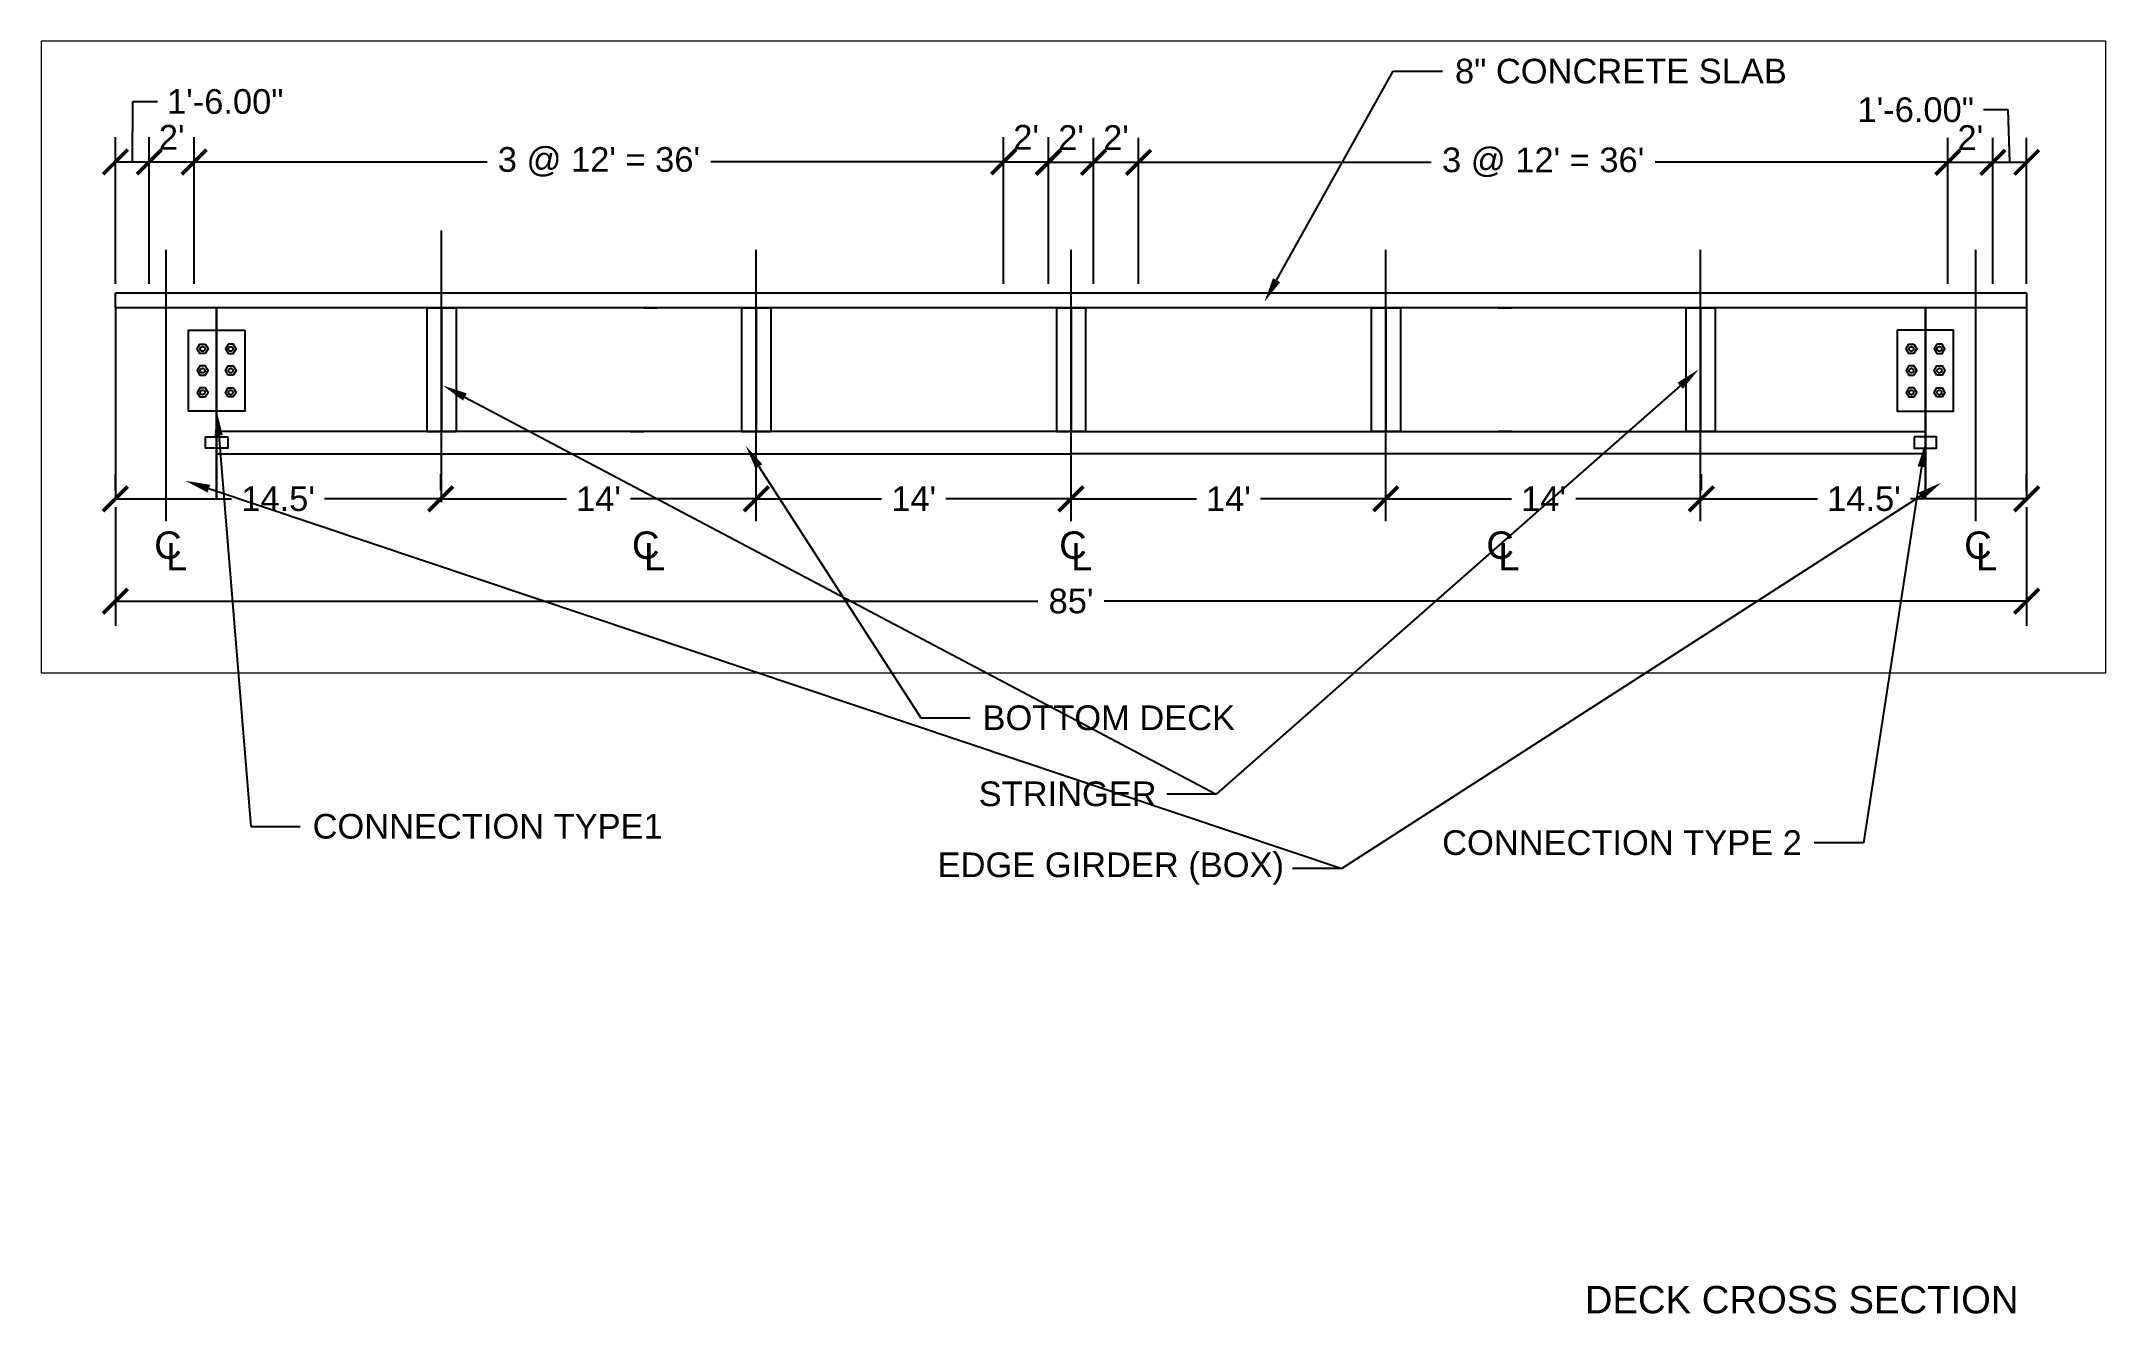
# Paper-space layout 'Layout1' of a CAD drawing. Header units: feet. Extents: x 0.3 to 15.4, y 0.7 to 10.
# The model-space entities are those that its viewports show. They can reach past a viewport. Long polylines and large blocks are cut down to what shows.
import ezdxf
from ezdxf import colors
from ezdxf.entities.mleader import LeaderData, LeaderLine
from ezdxf.math import Vec2, Vec3

# ---------------------------------------------------------------- set-up
doc = ezdxf.new("R2010")
doc.units = ezdxf.units.FT
doc.header["$MEASUREMENT"] = 0
doc.linetypes.add('ACAD_ISO03W100', pattern=[30, 12, -18])
doc.linetypes.add('CENTER2', pattern=[1.125, 0.75, -0.125, 0.125, -0.125])
doc.styles.add('Annotative', font='arial.ttf')
doc.styles.get("Standard").update_dxf_attribs({"font": 'arial.ttf'})
doc.dimstyles.new('Bridge 122L', dxfattribs={"dimtxt": 0.18, "dimasz": 0.18, "dimexe": 0.18, "dimexo": 0.0625, "dimgap": 0.09, "dimtad": 0, "dimtih": 1, "dimtoh": 1, "dimzin": 0, "dimdsep": 46, "dimlunit": 3, "dimtxsty": 'Annotative', "dimblk": 'ARCHTICK', "dimcen": 0.09, "dimadec": 1, "dimazin": 0, "dimtfac": 1, "dimtofl": 0, "dimtmove": 0, "dimatfit": 3, "dimfxl": 1, "dimtolj": 1, "dimtzin": 0, "dimarcsym": 0})

# ---------------------------------------------------------------- blocks, each defined once
blk = doc.blocks.new('_ArchTick')
at = {"color": 0, "linetype": 'ByBlock', "const_width": 0.15}
blk.add_lwpolyline([(-0.5, -0.5), (0.5, 0.5)], dxfattribs=at)
blk = doc.blocks.new('*D1')
at = {"color": 0, "linetype": 'Continuous', "lineweight": -2, "transparency": 16777216}
for p, q in [((0.954, 9.14), (0.957, 9.58)), ((0.957, 9.58), (1.137, 9.58)), ((0.83, 8.249), (0.83, 9.32)), ((1.077, 8.249), (1.077, 9.32)), ((0.83, 9.14), (1.077, 9.14))]:
    blk.add_line(p, q, dxfattribs=at)
at = {"layer": 'Defpoints', "color": 0, "linetype": 'CENTER2', "transparency": 16777216}
for p in [(1.077, 9.14), (0.83, 8.186), (1.077, 8.186)]:
    blk.add_point(p, dxfattribs=at)
at = {"color": 0, "linetype": 'CENTER2', "lineweight": -2, "transparency": 16777216, "xscale": 0.18, "yscale": 0.18, "zscale": 0.18, "rotation": 180}
blk.add_blockref('_ArchTick', (0.83, 9.14), dxfattribs=at)
at = {"color": 0, "linetype": 'CENTER2', "lineweight": -2, "transparency": 16777216, "xscale": 0.18, "yscale": 0.18, "zscale": 0.18}
blk.add_blockref('_ArchTick', (1.077, 9.14), dxfattribs=at)
at = {"color": 0, "linetype": 'CENTER2', "transparency": 16777216, "insert": (1.632, 9.58), "char_height": 0.18, "attachment_point": 5, "style": 'Annotative'}
blk.add_mtext('\\A1;1\'-6.00"', dxfattribs=at)
blk = doc.blocks.new('*D2')
at = {"color": 0, "linetype": 'Continuous', "lineweight": -2, "transparency": 16777216}
for p, q in [((1.077, 8.249), (1.077, 9.32)), ((1.405, 8.249), (1.405, 9.32)), ((1.077, 9.14), (1.405, 9.14))]:
    blk.add_line(p, q, dxfattribs=at)
at = {"layer": 'Defpoints', "color": 0, "linetype": 'CENTER2', "transparency": 16777216}
for p in [(1.405, 9.14), (1.077, 8.186), (1.405, 8.186)]:
    blk.add_point(p, dxfattribs=at)
at = {"color": 0, "linetype": 'CENTER2', "lineweight": -2, "transparency": 16777216, "xscale": 0.18, "yscale": 0.18, "zscale": 0.18, "rotation": 180}
blk.add_blockref('_ArchTick', (1.077, 9.14), dxfattribs=at)
at = {"color": 0, "linetype": 'CENTER2', "lineweight": -2, "transparency": 16777216, "xscale": 0.18, "yscale": 0.18, "zscale": 0.18}
blk.add_blockref('_ArchTick', (1.405, 9.14), dxfattribs=at)
at = {"color": 0, "linetype": 'CENTER2', "transparency": 16777216, "insert": (1.241, 9.32), "char_height": 0.18, "attachment_point": 5, "style": 'Annotative'}
blk.add_mtext("\\A1;2'", dxfattribs=at)
blk = doc.blocks.new('*D4')
at = {"color": 0, "linetype": 'Continuous', "lineweight": -2, "transparency": 16777216}
for p, q in [((1.405, 8.249), (1.405, 9.32)), ((7.315, 8.249), (7.315, 9.32)), ((1.405, 9.14), (3.543, 9.14)), ((7.315, 9.14), (5.177, 9.14))]:
    blk.add_line(p, q, dxfattribs=at)
at = {"layer": 'Defpoints', "color": 0, "linetype": 'CENTER2', "transparency": 16777216}
for p in [(7.315, 9.14), (1.405, 8.186), (7.315, 8.186)]:
    blk.add_point(p, dxfattribs=at)
at = {"color": 0, "linetype": 'CENTER2', "lineweight": -2, "transparency": 16777216, "xscale": 0.18, "yscale": 0.18, "zscale": 0.18, "rotation": 180}
blk.add_blockref('_ArchTick', (1.405, 9.14), dxfattribs=at)
at = {"color": 0, "linetype": 'CENTER2', "lineweight": -2, "transparency": 16777216, "xscale": 0.18, "yscale": 0.18, "zscale": 0.18}
blk.add_blockref('_ArchTick', (7.315, 9.14), dxfattribs=at)
at = {"color": 0, "linetype": 'CENTER2', "transparency": 16777216, "insert": (4.36, 9.14), "char_height": 0.18, "attachment_point": 5, "style": 'Annotative'}
blk.add_mtext("\\A1;3 @ 12' = 36'", dxfattribs=at)
blk = doc.blocks.new('*D5')
at = {"color": 0, "linetype": 'Continuous', "lineweight": -2, "transparency": 16777216}
for p, q in [((7.315, 8.249), (7.315, 9.32)), ((7.643, 8.249), (7.643, 9.32)), ((7.315, 9.14), (7.643, 9.14))]:
    blk.add_line(p, q, dxfattribs=at)
at = {"layer": 'Defpoints', "color": 0, "linetype": 'CENTER2', "transparency": 16777216}
for p in [(7.643, 9.14), (7.315, 8.186), (7.643, 8.186)]:
    blk.add_point(p, dxfattribs=at)
at = {"color": 0, "linetype": 'CENTER2', "lineweight": -2, "transparency": 16777216, "xscale": 0.18, "yscale": 0.18, "zscale": 0.18, "rotation": 180}
blk.add_blockref('_ArchTick', (7.315, 9.14), dxfattribs=at)
at = {"color": 0, "linetype": 'CENTER2', "lineweight": -2, "transparency": 16777216, "xscale": 0.18, "yscale": 0.18, "zscale": 0.18}
blk.add_blockref('_ArchTick', (7.643, 9.14), dxfattribs=at)
at = {"color": 0, "linetype": 'CENTER2', "transparency": 16777216, "insert": (7.479, 9.32), "char_height": 0.18, "attachment_point": 5, "style": 'Annotative'}
blk.add_mtext("\\A1;2'", dxfattribs=at)
blk = doc.blocks.new('*D6')
at = {"color": 0, "linetype": 'Continuous', "lineweight": -2, "transparency": 16777216}
for p, q in [((7.643, 8.249), (7.643, 9.317)), ((7.971, 8.249), (7.971, 9.317)), ((7.643, 9.137), (7.971, 9.137))]:
    blk.add_line(p, q, dxfattribs=at)
at = {"layer": 'Defpoints', "color": 0, "linetype": 'CENTER2', "transparency": 16777216}
for p in [(7.971, 9.137), (7.643, 8.186), (7.971, 8.186)]:
    blk.add_point(p, dxfattribs=at)
at = {"color": 0, "linetype": 'CENTER2', "lineweight": -2, "transparency": 16777216, "xscale": 0.18, "yscale": 0.18, "zscale": 0.18, "rotation": 180}
blk.add_blockref('_ArchTick', (7.643, 9.137), dxfattribs=at)
at = {"color": 0, "linetype": 'CENTER2', "lineweight": -2, "transparency": 16777216, "xscale": 0.18, "yscale": 0.18, "zscale": 0.18}
blk.add_blockref('_ArchTick', (7.971, 9.137), dxfattribs=at)
at = {"color": 0, "linetype": 'CENTER2', "transparency": 16777216, "insert": (7.807, 9.318), "char_height": 0.18, "attachment_point": 5, "style": 'Annotative'}
blk.add_mtext("\\A1;2'", dxfattribs=at)
blk = doc.blocks.new('*D7')
at = {"color": 0, "linetype": 'Continuous', "lineweight": -2, "transparency": 16777216}
for p, q in [((7.971, 8.249), (7.971, 9.317)), ((8.299, 8.249), (8.299, 9.317)), ((7.971, 9.137), (8.299, 9.137))]:
    blk.add_line(p, q, dxfattribs=at)
at = {"layer": 'Defpoints', "color": 0, "linetype": 'CENTER2', "transparency": 16777216}
for p in [(8.299, 9.137), (7.971, 8.186), (8.299, 8.186)]:
    blk.add_point(p, dxfattribs=at)
at = {"color": 0, "linetype": 'CENTER2', "lineweight": -2, "transparency": 16777216, "xscale": 0.18, "yscale": 0.18, "zscale": 0.18, "rotation": 180}
blk.add_blockref('_ArchTick', (7.971, 9.137), dxfattribs=at)
at = {"color": 0, "linetype": 'CENTER2', "lineweight": -2, "transparency": 16777216, "xscale": 0.18, "yscale": 0.18, "zscale": 0.18}
blk.add_blockref('_ArchTick', (8.299, 9.137), dxfattribs=at)
at = {"color": 0, "linetype": 'CENTER2', "transparency": 16777216, "insert": (8.135, 9.318), "char_height": 0.18, "attachment_point": 5, "style": 'Annotative'}
blk.add_mtext("\\A1;2'", dxfattribs=at)
blk = doc.blocks.new('*D8')
at = {"color": 0, "linetype": 'Continuous', "lineweight": -2, "transparency": 16777216}
for p, q in [((8.299, 8.249), (8.299, 9.317)), ((14.209, 8.249), (14.209, 9.317)), ((8.299, 9.137), (10.437, 9.137)), ((14.209, 9.137), (12.071, 9.137))]:
    blk.add_line(p, q, dxfattribs=at)
at = {"layer": 'Defpoints', "color": 0, "linetype": 'CENTER2', "transparency": 16777216}
for p in [(14.209, 9.137), (8.299, 8.186), (14.209, 8.186)]:
    blk.add_point(p, dxfattribs=at)
at = {"color": 0, "linetype": 'CENTER2', "lineweight": -2, "transparency": 16777216, "xscale": 0.18, "yscale": 0.18, "zscale": 0.18, "rotation": 180}
blk.add_blockref('_ArchTick', (8.299, 9.137), dxfattribs=at)
at = {"color": 0, "linetype": 'CENTER2', "lineweight": -2, "transparency": 16777216, "xscale": 0.18, "yscale": 0.18, "zscale": 0.18}
blk.add_blockref('_ArchTick', (14.209, 9.137), dxfattribs=at)
at = {"color": 0, "linetype": 'CENTER2', "transparency": 16777216, "insert": (11.254, 9.137), "char_height": 0.18, "attachment_point": 5, "style": 'Annotative'}
blk.add_mtext("\\A1;3 @ 12' = 36'", dxfattribs=at)
blk = doc.blocks.new('*D9')
at = {"color": 0, "linetype": 'Continuous', "lineweight": -2, "transparency": 16777216}
for p, q in [((14.209, 8.249), (14.209, 9.317)), ((14.537, 8.249), (14.537, 9.317)), ((14.209, 9.137), (14.537, 9.137))]:
    blk.add_line(p, q, dxfattribs=at)
at = {"layer": 'Defpoints', "color": 0, "linetype": 'CENTER2', "transparency": 16777216}
for p in [(14.537, 9.137), (14.209, 8.186), (14.537, 8.186)]:
    blk.add_point(p, dxfattribs=at)
at = {"color": 0, "linetype": 'CENTER2', "lineweight": -2, "transparency": 16777216, "xscale": 0.18, "yscale": 0.18, "zscale": 0.18, "rotation": 180}
blk.add_blockref('_ArchTick', (14.209, 9.137), dxfattribs=at)
at = {"color": 0, "linetype": 'CENTER2', "lineweight": -2, "transparency": 16777216, "xscale": 0.18, "yscale": 0.18, "zscale": 0.18}
blk.add_blockref('_ArchTick', (14.537, 9.137), dxfattribs=at)
at = {"color": 0, "linetype": 'CENTER2', "transparency": 16777216, "insert": (14.373, 9.318), "char_height": 0.18, "attachment_point": 5, "style": 'Annotative'}
blk.add_mtext("\\A1;2'", dxfattribs=at)
blk = doc.blocks.new('*D10')
at = {"color": 0, "linetype": 'Continuous', "lineweight": -2, "transparency": 16777216}
for p, q in [((14.65, 9.52), (14.47, 9.52)), ((14.66, 9.137), (14.65, 9.52)), ((14.537, 8.249), (14.537, 9.317)), ((14.784, 8.249), (14.784, 9.317)), ((14.537, 9.137), (14.784, 9.137))]:
    blk.add_line(p, q, dxfattribs=at)
at = {"layer": 'Defpoints', "color": 0, "linetype": 'CENTER2', "transparency": 16777216}
for p in [(14.784, 9.137), (14.537, 8.186), (14.784, 8.186)]:
    blk.add_point(p, dxfattribs=at)
at = {"color": 0, "linetype": 'CENTER2', "lineweight": -2, "transparency": 16777216, "xscale": 0.18, "yscale": 0.18, "zscale": 0.18, "rotation": 180}
blk.add_blockref('_ArchTick', (14.537, 9.137), dxfattribs=at)
at = {"color": 0, "linetype": 'CENTER2', "lineweight": -2, "transparency": 16777216, "xscale": 0.18, "yscale": 0.18, "zscale": 0.18}
blk.add_blockref('_ArchTick', (14.784, 9.137), dxfattribs=at)
at = {"color": 0, "linetype": 'CENTER2', "transparency": 16777216, "insert": (13.974, 9.52), "char_height": 0.18, "attachment_point": 5, "style": 'Annotative'}
blk.add_mtext('\\A1;1\'-6.00"', dxfattribs=at)
blk = doc.blocks.new('*D11')
at = {"color": 0, "linetype": 'Continuous', "lineweight": -2, "transparency": 16777216}
for p, q in [((0.83, 6.619), (0.83, 5.754)), ((14.784, 6.619), (14.784, 5.754)), ((0.83, 5.934), (7.564, 5.934)), ((14.784, 5.934), (8.05, 5.934))]:
    blk.add_line(p, q, dxfattribs=at)
at = {"layer": 'Defpoints', "color": 0, "linetype": 'CENTER2', "transparency": 16777216}
for p in [(0.83, 6.681), (14.784, 6.681), (14.784, 5.934)]:
    blk.add_point(p, dxfattribs=at)
at = {"color": 0, "linetype": 'CENTER2', "lineweight": -2, "transparency": 16777216, "xscale": 0.18, "yscale": 0.18, "zscale": 0.18, "rotation": 180}
blk.add_blockref('_ArchTick', (0.83, 5.934), dxfattribs=at)
at = {"color": 0, "linetype": 'CENTER2', "lineweight": -2, "transparency": 16777216, "xscale": 0.18, "yscale": 0.18, "zscale": 0.18}
blk.add_blockref('_ArchTick', (14.784, 5.934), dxfattribs=at)
at = {"color": 0, "linetype": 'CENTER2', "transparency": 16777216, "insert": (7.807, 5.934), "char_height": 0.18, "attachment_point": 5, "style": 'Annotative'}
blk.add_mtext("\\A1;85'", dxfattribs=at)
blk = doc.blocks.new('*D12')
at = {"color": 0, "linetype": 'Continuous', "lineweight": -2, "transparency": 16777216}
for p, q in [((3.205, 6.744), (3.205, 6.861)), ((5.509, 6.58), (5.509, 6.861)), ((3.205, 6.681), (4.123, 6.681)), ((5.509, 6.681), (4.591, 6.681))]:
    blk.add_line(p, q, dxfattribs=at)
at = {"layer": 'Defpoints', "color": 0, "linetype": 'CENTER2', "transparency": 16777216}
for p in [(3.205, 6.681), (3.205, 6.681), (5.509, 6.517)]:
    blk.add_point(p, dxfattribs=at)
at = {"color": 0, "linetype": 'CENTER2', "lineweight": -2, "transparency": 16777216, "xscale": 0.18, "yscale": 0.18, "zscale": 0.18, "rotation": 180}
blk.add_blockref('_ArchTick', (3.205, 6.681), dxfattribs=at)
at = {"color": 0, "linetype": 'CENTER2', "lineweight": -2, "transparency": 16777216, "xscale": 0.18, "yscale": 0.18, "zscale": 0.18}
blk.add_blockref('_ArchTick', (5.509, 6.681), dxfattribs=at)
at = {"color": 0, "linetype": 'CENTER2', "transparency": 16777216, "insert": (4.357, 6.681), "char_height": 0.18, "attachment_point": 5, "style": 'Annotative'}
blk.add_mtext("\\A1;14'", dxfattribs=at)
blk = doc.blocks.new('*D13')
at = {"color": 0, "linetype": 'Continuous', "lineweight": -2, "transparency": 16777216}
for p, q in [((5.509, 6.744), (5.509, 6.861)), ((7.807, 6.744), (7.807, 6.861)), ((5.509, 6.681), (6.424, 6.681)), ((7.807, 6.681), (6.892, 6.681))]:
    blk.add_line(p, q, dxfattribs=at)
at = {"layer": 'Defpoints', "color": 0, "linetype": 'CENTER2', "transparency": 16777216}
for p in [(5.509, 6.681), (7.807, 6.681), (7.807, 6.681)]:
    blk.add_point(p, dxfattribs=at)
at = {"color": 0, "linetype": 'CENTER2', "lineweight": -2, "transparency": 16777216, "xscale": 0.18, "yscale": 0.18, "zscale": 0.18, "rotation": 180}
blk.add_blockref('_ArchTick', (5.509, 6.681), dxfattribs=at)
at = {"color": 0, "linetype": 'CENTER2', "lineweight": -2, "transparency": 16777216, "xscale": 0.18, "yscale": 0.18, "zscale": 0.18}
blk.add_blockref('_ArchTick', (7.807, 6.681), dxfattribs=at)
at = {"color": 0, "linetype": 'CENTER2', "transparency": 16777216, "insert": (6.658, 6.681), "char_height": 0.18, "attachment_point": 5, "style": 'Annotative'}
blk.add_mtext("\\A1;14'", dxfattribs=at)
blk = doc.blocks.new('*D14')
at = {"color": 0, "linetype": 'Continuous', "lineweight": -2, "transparency": 16777216}
for p, q in [((10.105, 6.58), (10.105, 6.861)), ((12.409, 6.744), (12.409, 6.861)), ((10.105, 6.681), (11.023, 6.681)), ((12.409, 6.681), (11.492, 6.681))]:
    blk.add_line(p, q, dxfattribs=at)
at = {"layer": 'Defpoints', "color": 0, "linetype": 'CENTER2', "transparency": 16777216}
for p in [(12.409, 6.681), (12.409, 6.681), (10.105, 6.517)]:
    blk.add_point(p, dxfattribs=at)
at = {"color": 0, "linetype": 'CENTER2', "lineweight": -2, "transparency": 16777216, "xscale": 0.18, "yscale": 0.18, "zscale": 0.18}
for p, rotation in [((10.105, 6.681), 179.9999999999939), ((12.409, 6.681), 359.9999999999939)]:
    blk.add_blockref('_ArchTick', p, dxfattribs=dict(at, rotation=rotation))
at = {"color": 0, "linetype": 'CENTER2', "transparency": 16777216, "insert": (11.257, 6.681), "char_height": 0.18, "attachment_point": 5, "style": 'Annotative'}
blk.add_mtext("\\A1;14'", dxfattribs=at)
blk = doc.blocks.new('*D15')
at = {"color": 0, "linetype": 'Continuous', "lineweight": -2, "transparency": 16777216}
for p, q in [((7.807, 6.744), (7.807, 6.861)), ((10.105, 6.744), (10.105, 6.861)), ((7.807, 6.681), (8.722, 6.681)), ((10.105, 6.681), (9.19, 6.681))]:
    blk.add_line(p, q, dxfattribs=at)
at = {"layer": 'Defpoints', "color": 0, "linetype": 'CENTER2', "transparency": 16777216}
for p in [(7.807, 6.681), (7.807, 6.681), (10.105, 6.681)]:
    blk.add_point(p, dxfattribs=at)
at = {"color": 0, "linetype": 'CENTER2', "lineweight": -2, "transparency": 16777216, "xscale": 0.18, "yscale": 0.18, "zscale": 0.18}
for p, rotation in [((7.807, 6.681), 179.9999999999939), ((10.105, 6.681), 359.9999999999939)]:
    blk.add_blockref('_ArchTick', p, dxfattribs=dict(at, rotation=rotation))
at = {"color": 0, "linetype": 'CENTER2', "transparency": 16777216, "insert": (8.956, 6.681), "char_height": 0.18, "attachment_point": 5, "style": 'Annotative'}
blk.add_mtext("\\A1;14'", dxfattribs=at)
blk = doc.blocks.new('*D16')
at = {"color": 0, "linetype": 'Continuous', "lineweight": -2, "transparency": 16777216}
for p, q in [((12.409, 6.744), (12.409, 6.861)), ((14.784, 6.744), (14.784, 6.861)), ((12.409, 6.681), (13.257, 6.681)), ((14.784, 6.681), (13.936, 6.681))]:
    blk.add_line(p, q, dxfattribs=at)
at = {"layer": 'Defpoints', "color": 0, "linetype": 'CENTER2', "transparency": 16777216}
for p in [(12.409, 6.681), (14.784, 6.681), (14.784, 6.681)]:
    blk.add_point(p, dxfattribs=at)
at = {"color": 0, "linetype": 'CENTER2', "lineweight": -2, "transparency": 16777216, "xscale": 0.18, "yscale": 0.18, "zscale": 0.18, "rotation": 180}
blk.add_blockref('_ArchTick', (12.409, 6.681), dxfattribs=at)
at = {"color": 0, "linetype": 'CENTER2', "lineweight": -2, "transparency": 16777216, "xscale": 0.18, "yscale": 0.18, "zscale": 0.18}
blk.add_blockref('_ArchTick', (14.784, 6.681), dxfattribs=at)
at = {"color": 0, "linetype": 'CENTER2', "transparency": 16777216, "insert": (13.596, 6.681), "char_height": 0.18, "attachment_point": 5, "style": 'Annotative'}
blk.add_mtext("\\A1;14.5'", dxfattribs=at)
blk = doc.blocks.new('*D17')
at = {"color": 0, "linetype": 'Continuous', "lineweight": -2, "transparency": 16777216}
for p, q in [((0.83, 6.744), (0.83, 6.861)), ((3.205, 6.744), (3.205, 6.861)), ((0.83, 6.681), (1.678, 6.681)), ((3.205, 6.681), (2.357, 6.681))]:
    blk.add_line(p, q, dxfattribs=at)
at = {"layer": 'Defpoints', "color": 0, "linetype": 'CENTER2', "transparency": 16777216}
for p in [(0.83, 6.681), (0.83, 6.681), (3.205, 6.681)]:
    blk.add_point(p, dxfattribs=at)
at = {"color": 0, "linetype": 'CENTER2', "lineweight": -2, "transparency": 16777216, "xscale": 0.18, "yscale": 0.18, "zscale": 0.18, "rotation": 180}
blk.add_blockref('_ArchTick', (0.83, 6.681), dxfattribs=at)
at = {"color": 0, "linetype": 'CENTER2', "lineweight": -2, "transparency": 16777216, "xscale": 0.18, "yscale": 0.18, "zscale": 0.18}
blk.add_blockref('_ArchTick', (3.205, 6.681), dxfattribs=at)
at = {"color": 0, "linetype": 'CENTER2', "transparency": 16777216, "insert": (2.018, 6.681), "char_height": 0.18, "attachment_point": 5, "style": 'Annotative'}
blk.add_mtext("\\A1;14.5'", dxfattribs=at)

msp = doc.modelspace()

# ---------------------------------------------------------------- linework, layer by layer
at = {"linetype": 'ACAD_ISO03W100'}
for p, q in [((1226.5, 932.8), (1226.5, 1077.7)), ((1079.5, 922.6), (1079.5, 1067.5)), ((1394.5, 922.6), (1394.5, 1067.5)), ((1562.5, 922.6), (1562.5, 1067.5)), ((1730.5, 922.6), (1730.5, 1067.5)), ((1898.5, 922.6), (1898.5, 1067.5)), ((2045.5, 922.6), (2045.5, 1067.5))]:
    msp.add_line(p, q, dxfattribs=at)
for p, q in [((1052.5, 1044.6), (1070.5, 1044.6)), ((1052.5, 1036.6), (1052.5, 1044.6)), ((1052.5, 1044.6), (1052.5, 1044.6)), ((2072.5, 1036.6), (1052.5, 1036.6)), ((1052.5, 1036.6), (1052.5, 934.6)), ((1070.5, 1044.6), (1094.5, 1044.6)), ((1094.5, 1044.6), (1238.5, 1044.6)), ((1106.5, 1036.6), (1106.5, 934.6)), ((1106.5, 934.6), (1106.5, 1036.6)), ((1218.7, 1036.6), (1218.7, 970.6)), ((1234.3, 1036.6), (1234.3, 970.6)), ((1234.3, 1036.6), (1234.3, 970.6)), ((1238.5, 1044.6), (1382.5, 1044.6)), ((1382.5, 1044.6), (1526.5, 1044.6)), ((1386.7, 1036.6), (1386.7, 970.6)), ((1402.3, 1036.6), (1402.3, 970.6)), ((1402.3, 1036.6), (1402.3, 970.6)), ((1526.5, 1044.6), (1550.5, 1044.6)), ((1550.5, 1044.6), (1574.5, 1044.6)), ((1562.5, 1036.6), (1554.7, 1036.6)), ((1554.7, 1036.6), (1554.7, 970.6)), ((1562.5, 1036.6), (1570.3, 1036.6)), ((1570.3, 1036.6), (1570.3, 970.6)), ((1570.3, 1036.6), (1570.3, 970.6)), ((1574.5, 1044.6), (1598.5, 1044.6)), ((1598.5, 1044.6), (1742.5, 1044.6)), ((1722.7, 1036.6), (1722.7, 970.6)), ((1722.7, 1036.6), (1722.7, 970.6)), ((1738.3, 1036.6), (1738.3, 970.6)), ((1742.5, 1044.6), (1886.5, 1044.6)), ((1886.5, 1044.6), (2030.5, 1044.6)), ((1890.7, 1036.6), (1890.7, 970.6)), ((1890.7, 1036.6), (1890.7, 970.6)), ((1906.3, 1036.6), (1906.3, 970.6)), ((2018.5, 1036.6), (2018.5, 934.6)), ((2018.5, 934.6), (2018.5, 1036.6)), ((2030.5, 1044.6), (2054.5, 1044.6)), ((2054.5, 1044.6), (2072.5, 1044.6)), ((2072.5, 1044.6), (2072.5, 1036.6)), ((2072.5, 1036.6), (2072.5, 934.6)), ((1562.5, 970.6), (1106.5, 970.6)), ((1554.7, 970.6), (1562.5, 970.6)), ((1570.3, 970.6), (1562.5, 970.6)), ((1562.5, 970.6), (2018.5, 970.6)), ((1106.5, 958.6), (1562.5, 958.6)), ((2018.5, 958.6), (1562.5, 958.6)), ((1052.5, 934.6), (1106.5, 934.6)), ((1106.5, 934.6), (1106.5, 934.6)), ((2072.5, 934.6), (2018.5, 934.6)), ((2018.5, 934.6), (2018.5, 934.6))]:
    msp.add_line(p, q)
at = {"linetype": 'CENTER2'}
for p, q in [((1106.5, 1036.6), (1106.5, 1018.6)), ((1334.5, 1036.6), (1327.3, 1036.6)), ((1334.5, 1036.6), (1341.7, 1036.6)), ((1790.5, 1036.6), (1783.3, 1036.6)), ((1790.5, 1036.6), (1797.7, 1036.6)), ((2018.5, 1036.6), (2018.5, 1018.6)), ((1106.5, 970.6), (1106.5, 958.6)), ((1106.5, 970.6), (1106.5, 968.6)), ((1327.3, 970.6), (1334.5, 970.6)), ((1341.7, 970.6), (1334.5, 970.6)), ((1783.3, 970.6), (1790.5, 970.6)), ((1797.7, 970.6), (1790.5, 970.6)), ((2018.5, 970.6), (2018.5, 958.6)), ((2018.5, 970.6), (2018.5, 968.6))]:
    msp.add_line(p, q, dxfattribs=at)
at = {"lineweight": 30}
for p, q in [((1218.7, 1036.6), (1234.3, 1036.6)), ((1226.5, 1036.6), (1226.5, 970.6)), ((1386.7, 1036.6), (1402.3, 1036.6)), ((1394.5, 1036.6), (1394.5, 970.6)), ((1570.3, 1036.6), (1554.7, 1036.6)), ((1562.5, 1036.6), (1562.5, 970.6)), ((1738.3, 1036.6), (1722.7, 1036.6)), ((1730.5, 1036.6), (1730.5, 970.6)), ((1906.3, 1036.6), (1890.7, 1036.6)), ((1898.5, 1036.6), (1898.5, 970.6)), ((1218.7, 970.6), (1234.3, 970.6)), ((1386.7, 970.6), (1402.3, 970.6)), ((1570.3, 970.6), (1554.7, 970.6)), ((1738.3, 970.6), (1722.7, 970.6)), ((1906.3, 970.6), (1890.7, 970.6))]:
    msp.add_line(p, q, dxfattribs=at)
at = {"linetype": 'Continuous'}
for points in [[(1121.5, 1024.6), (1121.5, 981.4), (1091.5, 981.4), (1091.5, 1024.6), (1106.5, 1024.6)], [(1100.4, 1017.1), (1101.9, 1014.6), (1100.4, 1012.2), (1097.6, 1012.2), (1096.2, 1014.6), (1097.6, 1017.1)], [(1112.6, 1017.1), (1111.2, 1014.6), (1112.6, 1012.2), (1115.4, 1012.2), (1116.9, 1014.6), (1115.4, 1017.1)], [(2003.5, 1024.6), (2003.5, 981.4), (2033.5, 981.4), (2033.5, 1024.6), (2018.5, 1024.6)], [(2012.4, 1017.1), (2013.9, 1014.6), (2012.4, 1012.2), (2009.6, 1012.2), (2008.2, 1014.6), (2009.6, 1017.1)], [(2024.6, 1017.1), (2023.2, 1014.6), (2024.6, 1012.2), (2027.4, 1012.2), (2028.9, 1014.6), (2027.4, 1017.1)], [(1100.4, 1000.6), (1101.9, 1003), (1100.4, 1005.5), (1097.6, 1005.5), (1096.2, 1003), (1097.6, 1000.6)], [(1112.6, 1000.6), (1111.2, 1003), (1112.6, 1005.5), (1115.4, 1005.5), (1116.9, 1003), (1115.4, 1000.6)], [(2012.4, 1000.6), (2013.9, 1003), (2012.4, 1005.5), (2009.6, 1005.5), (2008.2, 1003), (2009.6, 1000.6)], [(2024.6, 1000.6), (2023.2, 1003), (2024.6, 1005.5), (2027.4, 1005.5), (2028.9, 1003), (2027.4, 1000.6)], [(1100.4, 989), (1101.9, 991.4), (1100.4, 993.9), (1097.6, 993.9), (1096.2, 991.4), (1097.6, 989)], [(1112.6, 989), (1111.2, 991.4), (1112.6, 993.9), (1115.4, 993.9), (1116.9, 991.4), (1115.4, 989)], [(2012.4, 989), (2013.9, 991.4), (2012.4, 993.9), (2009.6, 993.9), (2008.2, 991.4), (2009.6, 989)], [(2024.6, 989), (2023.2, 991.4), (2024.6, 993.9), (2027.4, 993.9), (2028.9, 991.4), (2027.4, 989)], [(1112.5, 967.6), (1112.5, 961.6), (1100.5, 961.6), (1100.5, 967.6), (1106.5, 967.6), (1106.5, 967.6)], [(2012.5, 967.6), (2012.5, 961.6), (2024.5, 961.6), (2024.5, 967.6), (2018.5, 967.6), (2018.5, 967.6)]]:
    msp.add_lwpolyline(points, close=True, dxfattribs=at)
for centre in [(1099, 1014.6), (1114, 1014.6), (2011, 1014.6), (2026, 1014.6), (1099, 1003), (1114, 1003), (2011, 1003), (2026, 1003), (1099, 991.4), (1114, 991.4), (2011, 991.4), (2026, 991.4)]:
    msp.add_circle(centre, 1.23, dxfattribs=at)

psp = doc.layouts.get("Layout1")

# ---------------------------------------------------------------- texts
at = {"linetype": 'CENTER2', "char_height": 0.2, "attachment_point": 1}
for s, insert in [('C', (1.11283, 6.44269)), ('L', (1.19982, 6.3592)), ('C', (4.6011, 6.44269)), ('L', (4.68809, 6.3592)), ('C', (7.72002, 6.44269)), ('L', (7.80702, 6.3592)), ('C', (10.83895, 6.44269)), ('L', (10.92594, 6.3592)), ('C', (14.32722, 6.44269)), ('L', (14.41421, 6.3592))]:
    psp.add_mtext_dynamic_manual_height_columns(s, width=1.0045476, gutter_width=1, heights=[0], dxfattribs=dict(at, insert=insert))
at = {"insert": (11.55797, 0.93559), "char_height": 0.2, "attachment_point": 1}
psp.add_mtext_dynamic_manual_height_columns('DECK CROSS SECTION', width=4.9773021, gutter_width=1, heights=[0], dxfattribs=at)

# ---------------------------------------------------------------- dimensions: what is measured, and where the dimension line sits
at = {"linetype": 'CENTER2'}
for base, p1, p2, text, picture, middle in [((7.31455, 9.13973), (1.40501, 8.18611), (7.31455, 8.18611), "3 @ 12' = <>", '*D4', (4.35978, 9.13973)), ((14.20902, 9.1375), (8.29948, 8.18611), (14.20902, 8.18611), "3 @ 12' = 36'", '*D8', (11.25425, 9.1375)), ((0.83048, 6.68137), (3.20474, 6.68137), (0.83048, 6.68137), "14.5'", '*D17', (2.01761, 6.68137)), ((3.20474, 6.68137), (5.50886, 6.51722), (3.20474, 6.68137), "14'", '*D12', (4.3568, 6.68137)), ((14.78356, 6.68137), (12.40929, 6.68137), (14.78356, 6.68137), "14.5'", '*D16', (13.59643, 6.68137))]:
    dim = psp.add_linear_dim(base=base, p1=p1, p2=p2, text=text, dimstyle='Bridge 122L', override={"dimlfac": -73.10213}, dxfattribs=at)
    dim.commit()
    dim.dimension.update_dxf_attribs({"geometry": picture, "text_midpoint": middle})
for base, p1, p2, override, picture, middle in [((1.07671, 9.13973), (0.83048, 8.18611), (1.07671, 8.18611), {"dimlfac": -73.10213, "dimtmove": 1}, '*D1', (1.22663, 9.58044)), ((14.78356, 9.1375), (14.53733, 8.18611), (14.78356, 8.18611), {"dimlfac": -73.10213, "dimtmove": 1}, '*D10', (14.3796, 9.51973)), ((1.40501, 9.13973), (1.07671, 8.18611), (1.40501, 8.18611), {"dimtad": 3, "dimlfac": -73.10213}, '*D2', (1.24086, 9.13973)), ((7.64286, 9.13973), (7.31455, 8.18611), (7.64286, 8.18611), {"dimtad": 3, "dimlfac": -73.10213}, '*D5', (7.47871, 9.13973)), ((7.97117, 9.1375), (7.64286, 8.18611), (7.97117, 8.18611), {"dimtad": 3, "dimlfac": -73.10213}, '*D6', (7.80702, 9.1375)), ((8.29948, 9.1375), (7.97117, 8.18611), (8.29948, 8.18611), {"dimtad": 3, "dimlfac": -73.10213}, '*D7', (8.13532, 9.1375)), ((14.53733, 9.1375), (14.20902, 8.18611), (14.53733, 8.18611), {"dimtad": 3, "dimlfac": -73.10213}, '*D9', (14.37317, 9.1375))]:
    dim = psp.add_linear_dim(base=base, p1=p1, p2=p2, dimstyle='Bridge 122L', override=override, dxfattribs=at)
    dim.commit()
    dim.dimension.update_dxf_attribs({"geometry": picture, "text_midpoint": middle, "dimtype": 160})
for base, p1, p2, picture, middle in [((7.80702, 6.68137), (5.50886, 6.68137), (7.80702, 6.68137), '*D13', (6.65794, 6.68137)), ((14.78356, 5.93422), (0.83048, 6.68137), (14.78356, 6.68137), '*D11', (7.80702, 5.93422))]:
    dim = psp.add_linear_dim(base=base, p1=p1, p2=p2, dimstyle='Bridge 122L', override={"dimlfac": -73.10213}, dxfattribs=at)
    dim.commit()
    dim.dimension.update_dxf_attribs({"geometry": picture, "text_midpoint": middle})
dim = psp.add_linear_dim(base=(7.80702, 6.68137), p1=(10.10517, 6.68137), p2=(7.80702, 6.68137), angle=180, dimstyle='Bridge 122L', override={"dimlfac": -73.10213}, dxfattribs=at)
dim.commit()
dim.dimension.update_dxf_attribs({"geometry": '*D15', "text_midpoint": (8.95609, 6.68137)})
dim = psp.add_linear_dim(base=(12.40929, 6.68137), p1=(10.10517, 6.51722), p2=(12.40929, 6.68137), angle=180, text="14'", dimstyle='Bridge 122L', override={"dimlfac": -73.10213}, dxfattribs=at)
dim.commit()
dim.dimension.update_dxf_attribs({"geometry": '*D14', "text_midpoint": (11.25723, 6.68137)})

# ---------------------------------------------------------------- leaders
ml = psp.add_multileader_mtext('Standard', dxfattribs=at)
ml.set_content('8" CONCRETE SLAB', color=256)
ml.set_leader_properties(linetype='Continuous')
ml.build(insert=Vec2(0, 0))
ml.multileader.update_dxf_attribs({"dogleg_length": 0.36, "arrow_head_size": 0.18})
ctx = ml.context
ctx.base_point, ctx.char_height, ctx.arrow_head_size, ctx.landing_gap_size, ctx.plane_origin = Vec3(10.52002, 9.80144), 0.18, 0.18, 0.09, Vec3(9.2844, 8.18611)
notes = []
notes.append((ctx, [(0, (1, 1, 0), (10.16002, 9.80144), (1, 0), 0.36, [(0, [(9.21937, 8.11961)], 0, [])])]))
ctx.mtext.insert, ctx.mtext.flow_direction = Vec3(10.61002, 9.89297), 5
ml = psp.add_multileader_mtext('Standard', dxfattribs=at)
ml.set_content('STRINGER', color=256)
ml.set_leader_properties(linetype='Continuous')
ml.build(insert=Vec2(0, 0))
ml.multileader.update_dxf_attribs({"dogleg_length": 0.36, "arrow_head_size": 0.18})
ctx = ml.context
ctx.base_point, ctx.char_height, ctx.arrow_head_size, ctx.landing_gap_size, ctx.plane_origin = Vec3(7.0426, 4.52621), 0.18, 0.18, 0.09, Vec3(1.64895, 7.49615)
notes.append((ctx, [(1, (1, 1, 0), (8.86741, 4.52621), (-1, 0), 0.36, [(0, [(3.22234, 7.50789)], 0, []), (1, [(12.38945, 7.62525)], 0, [])])]))
ctx.mtext.insert, ctx.mtext.flow_direction = Vec3(7.1326, 4.61774), 5
ml = psp.add_multileader_mtext('Standard', dxfattribs=at)
ml.set_content('CONNECTION TYPE1', color=256)
ml.set_leader_properties(linetype='Continuous')
ml.build(insert=Vec2(0, 0))
ml.multileader.update_dxf_attribs({"dogleg_length": 0.36, "arrow_head_size": 0.18})
ctx = ml.context
ctx.base_point, ctx.char_height, ctx.arrow_head_size, ctx.landing_gap_size, ctx.plane_origin = Vec3(2.17958, 4.2894), 0.18, 0.18, 0.09, Vec3(1.48709, 7.3568)
notes.append((ctx, [(0, (1, 1, 0), (1.81958, 4.2894), (1, 0), 0.36, [(0, [(1.56917, 7.32157)], 0, [])])]))
ctx.mtext.insert, ctx.mtext.flow_direction = Vec3(2.26958, 4.38093), 5
ml = psp.add_multileader_mtext('Standard', dxfattribs=at)
ml.set_content('CONNECTION TYPE 2', color=256)
ml.set_leader_properties(linetype='Continuous')
ml.build(insert=Vec2(0, 0))
ml.multileader.update_dxf_attribs({"dogleg_length": 0.36, "arrow_head_size": 0.18})
ctx = ml.context
ctx.base_point, ctx.char_height, ctx.arrow_head_size, ctx.landing_gap_size, ctx.plane_origin = Vec3(10.45201, 4.16977), 0.18, 0.18, 0.09, Vec3(13.98901, 7.11899)
ctx.text_align_type = 2
notes.append((ctx, [(1, (1, 1, 0), (13.59293, 4.16977), (-1, 0), 0.36, [(0, [(14.04486, 7.09175)], 0, [])])]))
ctx.mtext.insert, ctx.mtext.alignment, ctx.mtext.flow_direction = Vec3(13.14293, 4.26131), 3, 5
ml = psp.add_multileader_mtext('Standard', dxfattribs=at)
ml.set_content('BOTTOM DECK', color=256)
ml.set_leader_properties(linetype='Continuous')
ml.build(insert=Vec2(0, 0))
ml.multileader.update_dxf_attribs({"dogleg_length": 0.36, "arrow_head_size": 0.18})
ctx = ml.context
ctx.base_point, ctx.char_height, ctx.arrow_head_size, ctx.landing_gap_size, ctx.plane_origin = Vec3(7.07071, 5.08129), 0.18, 0.18, 0.09, Vec3(7.31136, 7.08551)
notes.append((ctx, [(1, (1, 1, 0), (6.71071, 5.08129), (1, 0), 0.36, [(0, [(5.43091, 7.06912)], 0, [])])]))
ctx.mtext.insert, ctx.mtext.flow_direction = Vec3(7.16071, 5.17282), 5
ml = psp.add_multileader_mtext('Standard', dxfattribs=at)
ml.set_content('EDGE GIRDER (BOX)', color=256)
ml.set_leader_properties(linetype='Continuous')
ml.build(insert=Vec2(0, 0))
ml.multileader.update_dxf_attribs({"dogleg_length": 0.36, "arrow_head_size": 0.18})
ctx = ml.context
ctx.base_point, ctx.char_height, ctx.arrow_head_size, ctx.landing_gap_size, ctx.plane_origin = Vec3(6.74319, 3.98296), 0.18, 0.18, 0.09, Vec3(1.6342, 7.07618)
notes.append((ctx, [(1, (1, 1, 0), (9.78305, 3.98296), (-1, 0), 0.36, [(0, [(1.34152, 6.81232)], 0, []), (1, [(14.16057, 6.7983)], 0, [])])]))
ctx.mtext.insert, ctx.mtext.flow_direction = Vec3(6.83319, 4.09942), 5
for ctx, leaders in notes:
    for number, flags, end, landing, length, lines in leaders:
        leader = LeaderData()
        leader.index, (leader.has_last_leader_line, leader.has_dogleg_vector, leader.attachment_direction) = number, flags
        leader.last_leader_point, leader.dogleg_vector, leader.dogleg_length = Vec3(end), Vec3(landing), length
        for number, points, colour, breaks in lines:
            line = LeaderLine()
            line.index, line.vertices, line.color, line.breaks = number, Vec3.list(points), colors.encode_raw_color(colour), breaks
            leader.lines.append(line)
        ctx.leaders.append(leader)

# ---------------------------------------------------------------- viewports
at = {"layer": 'Defpoints', "linetype": 'CENTER2'}
psp.add_viewport(center=(7.82495, 7.71533), size=(15.07235, 4.6102231), view_center_point=(1563.83212, 1010.22475), view_height=337.0171288, dxfattribs=at)

doc.saveas('drawing.dxf')
